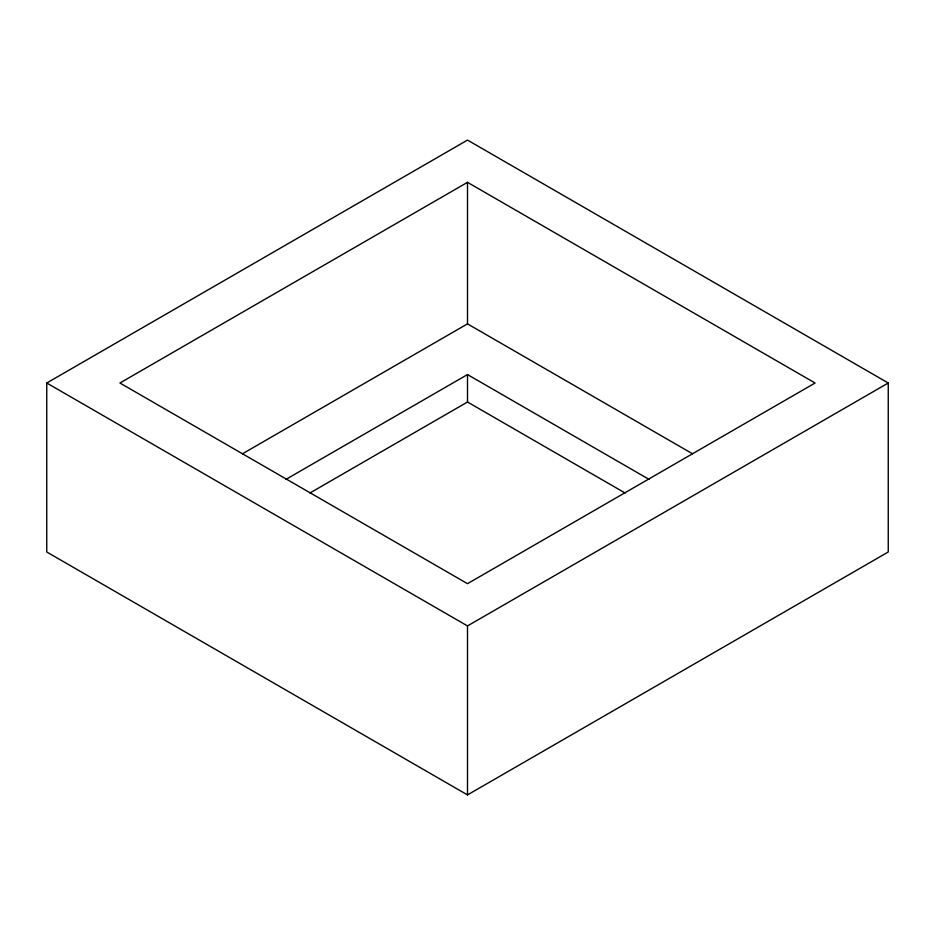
<?xml version="1.0" encoding="UTF-8"?>
<svg xmlns="http://www.w3.org/2000/svg" width="935" height="935" viewBox="0 0 935 935"><rect width="100%" height="100%" fill="white"/><g stroke="black" fill="none" stroke-linecap="round" stroke-linejoin="round"><path stroke-width="1.4" d="M46.75 383.011L467.5 140.086L888.25 383.011L888.25 551.989L467.5 794.914L46.75 551.989L46.75 383.011L467.5 625.924L888.25 383.011M467.5 182.337L119.925 383.011L467.5 583.674L815.075 383.011L467.5 182.337L467.5 323.861L692.473 453.755M242.527 453.755L467.5 323.861M285.911 479.398L467.5 374.561L649.089 479.398M309.871 493.025L467.5 402.015L625.129 493.025M467.5 374.561L467.5 402.015M467.5 625.924L467.5 794.914"/></g></svg>
